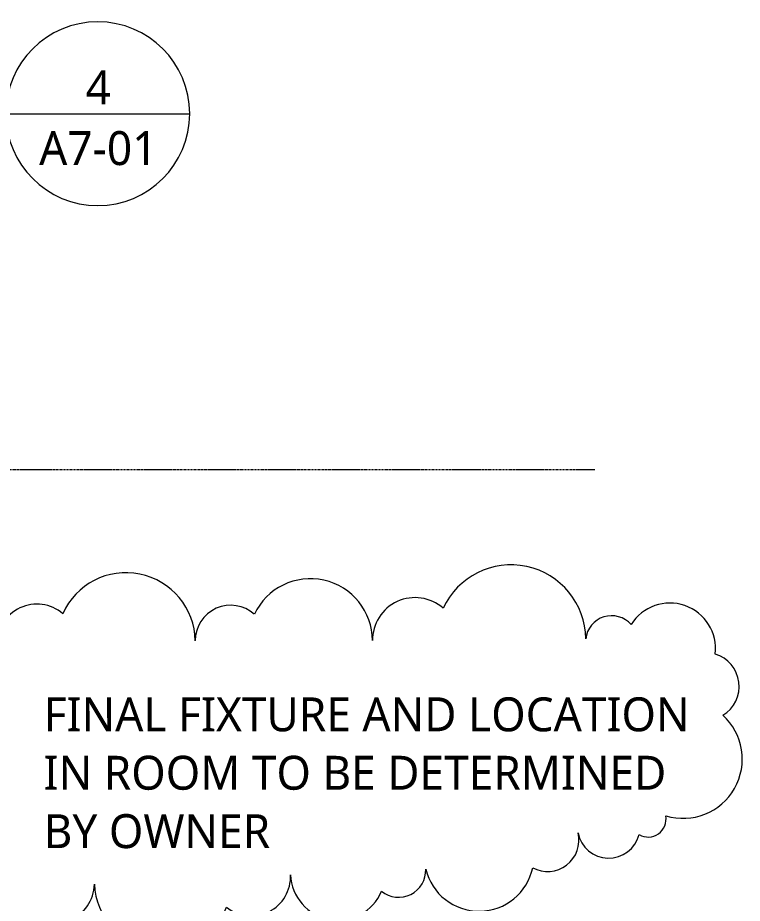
# Model space of a CAD drawing. Header units: inches. Extents: x -265 to 1586, y -1320 to 675.
# Drawn here: x 1335 to 1524.1, y 9.5 to 240.9 of the extents above; entities that cross this region are included whole.
import ezdxf

# ---------------------------------------------------------------- set-up
doc = ezdxf.new("R2010")
doc.units = ezdxf.units.IN
doc.header["$MEASUREMENT"] = 0
doc.linetypes.add('Grid Line', pattern=[0.875, 0.5, -0.125, 0.125, -0.125])
for name, color, linetype, lineweight in [('A-ANNO-SYMB', 150, 'Continuous', 9), ('G-ANNO-REVC', 71, 'Continuous', 15), ('G-ANNO-TEXT', 231, 'Continuous', 9), ('S-GRID', 1, 'Continuous', 9)]:
    doc.layers.add(name, color=color, linetype=linetype, lineweight=lineweight)
doc.styles.add('Trebuchet MS_2', font='trebuc.ttf', dxfattribs={"height": 8.861538})

# ---------------------------------------------------------------- blocks, each defined once
blk = doc.blocks.new('Ceiling Plan - Callout Head_SA-7615-LEVEL 1')
at = {"layer": 'A-ANNO-SYMB', "lineweight": 15}
blk.add_line((-0.25, 0), (0.25, 0), dxfattribs=at)
for start, end in [(360, 180), (180, 360)]:
    blk.add_arc((0, 0), 0.25, start, end, dxfattribs=at)
blk = doc.blocks.new('Family - ___-1713331-LEVEL 1')
at = {"layer": 'G-ANNO-REVC'}
for centre, radius, start, end in [((1463.76, 78.46), 19.49, 0.5116, 155.3028), ((1363.22, 77.79), 18.1, 1.1017, 155.8929), ((1411.37, 78.14), 16.18, 0, 154.7912), ((1438.7, 78.24), 11.14, 48.7012, 180.5116), ((1505.22, 76.05), 11.92, 353.2902, 148.0814), ((1339.95, 77.34), 10.34, 49.2914, 181.1017), ((1390.56, 78.14), 9.25, 48.1897, 180), ((1490.01, 77.84), 6.81, 41.4798, 173.2902), ((1514.47, 66.2), 8.84, 301.1817, 72.9921), ((1508.66, 47.19), 15.47, 252.9921, 47.7833), ((1499.56, 31.5), 4.66, 239.2599, 11.0702), ((1473.3, 26.03), 8.18, 241.5499, 13.3602), ((1489.26, 29.48), 8.16, 191.0702, 345.8614), ((1455.4, 21.78), 14.31, 193.3602, 348.1515), ((1395.93, 16.48), 10.25, 230.9689, 2.7792), ((1418.53, 17.5), 12.37, 182.4195, 337.2107), ((1434.42, 18.17), 7.07, 230.6092, 2.4195), ((1321.03, 15.14), 18.28, 178.9088, 333.7), ((1344.52, 14.69), 10.44, 227.0985, 358.9088), ((1372.89, 15.36), 17.95, 182.7792, 337.5704)]:
    blk.add_arc(centre, radius, start, end, dxfattribs=at)

msp = doc.modelspace()

# ---------------------------------------------------------------- linework, layer by layer
at = {"layer": 'S-GRID', "linetype": 'Grid Line'}
msp.add_line((-229.0036, 122.832), (1485.6897, 122.832), dxfattribs=at)

# ---------------------------------------------------------------- block references
at = {"layer": 'A-ANNO-SYMB', "lineweight": 15, "xscale": 95.99999999999994, "yscale": 95.99999999999994, "zscale": 95.99999999999994}
msp.add_blockref('Ceiling Plan - Callout Head_SA-7615-LEVEL 1', (1355.8506, 215.7899), dxfattribs=at)
at = {"layer": 'G-ANNO-REVC'}
msp.add_blockref('Family - ___-1713331-LEVEL 1', (0, 0), dxfattribs=at)

# ---------------------------------------------------------------- texts
at = {"layer": 'A-ANNO-SYMB', "attachment_point": 2, "line_spacing_factor": 1.032839, "style": 'Trebuchet MS_2'}
for s, insert, char_height, width in [('4', (1355.989, 227.103), 8.8615, 7.668), ('A7-01', (1355.989, 211.2279), 8.86154, 37.044)]:
    msp.add_mtext(s, dxfattribs=dict(at, insert=insert, char_height=char_height, width=width))
at = {"layer": 'G-ANNO-TEXT', "color": 7, "lineweight": 15, "insert": (1341.7174, 63.3196), "char_height": 8.861538, "width": 197.532, "attachment_point": 1, "line_spacing_factor": 1.032839, "style": 'Trebuchet MS_2'}
msp.add_mtext('FINAL FIXTURE AND LOCATION\\PIN ROOM TO BE DETERMINED\\PBY OWNER', dxfattribs=at)

doc.saveas('drawing.dxf')
